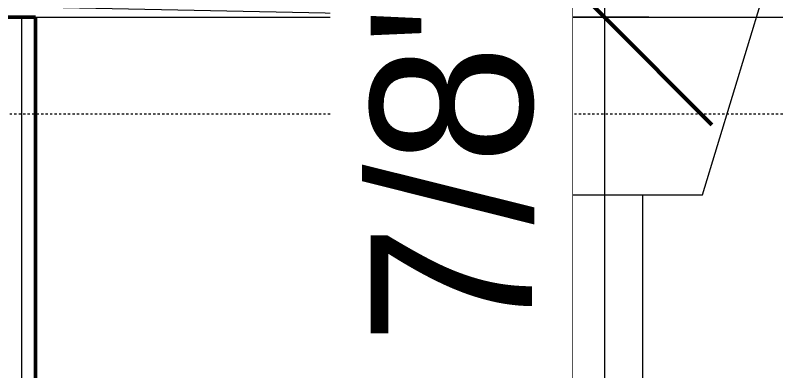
# Model space of a CAD drawing. Header units: inches. Extents: x 9584 to 15274, y -226 to 527.
# Drawn here: x 12087.56 to 12130, y 374.29 to 394.11 of the extents above; entities that cross this region are included whole.
import ezdxf

# ---------------------------------------------------------------- set-up
doc = ezdxf.new("R2010")
doc.units = ezdxf.units.IN
doc.header["$MEASUREMENT"] = 0
doc.linetypes.add('Aligning Line 1_8_', pattern=[0.25, 0.125, -0.125])
doc.linetypes.add('Grid Line 1_2_', pattern=[0.875, 0.5, -0.125, 0.125, -0.125])
for name, color, linetype, lineweight in [('0-1', 7, 'Continuous', 5), ('A-ANNO-DIMS', 211, 'Continuous', 9), ('A-ANNO-DIMS-96', 211, 'Continuous', 9), ('A-FLOR-LEVL-1', 51, 'Grid Line 1_2_', 9), ('A-GENM', 5, 'Continuous', 9), ('A-ROOF', 132, 'Continuous', 13), ('A-WALL', 113, 'Continuous', 13), ('A-WALL-3', 113, 'Continuous', 50), ('A-WALL-PATT-5', 111, 'Continuous', 9), ('G-ANNO-SYMB-1', 147, 'Aligning Line 1_8_', 9)]:
    doc.layers.add(name, color=color, linetype=linetype, lineweight=lineweight)
doc.styles.add('Century Gothic', font='ufonts.com_century-gothic.ttf', dxfattribs={"height": 9})
doc.dimstyles.new('OD__1_8__Tol__', dxfattribs={"dimscale": 12, "dimtxt": 9.397514, "dimasz": 1, "dimexe": 0.75, "dimexo": 0.5, "dimgap": 0.125, "dimtad": 1, "dimdec": 3, "dimrnd": 0.125, "dimzin": 3, "dimdsep": 46, "dimlunit": 4, "dimtxsty": 'Century Gothic', "dimblk1": 'OBLIQUE', "dimblk2": 'OBLIQUE', "dimsah": 1, "dimcen": 0.09, "dimdle": 0.75, "dimazin": 0, "dimtfac": 1, "dimtdec": 4, "dimtix": 1, "dimtmove": 0, "dimatfit": 3, "dimfxl": 1, "dimtvp": 1, "dimtfill": 1, "dimfrac": 2, "dimtolj": 1, "dimtzin": 0, "dimarcsym": 2})

# ---------------------------------------------------------------- blocks, each defined once
blk = doc.blocks.new('CTR - 2nd Phase_rvt-1-BUILDING SECTION - EAST_WEST - LOOKING NORTH')
at = {"layer": 'A-FLOR-LEVL-1'}
blk.add_line((9583.584, 394), (12532.575, 394), dxfattribs=at)
at = {"layer": 'G-ANNO-SYMB-1'}
blk.add_line((12435.884, 388.592), (9680.252, 388.592), dxfattribs=at)
blk = doc.blocks.new('CTR - 1st Phase - Common Walls_rvt-1-BUILDING SECTION - EAST_WEST - LOOKING NORTH')
at = {"layer": 'A-FLOR-LEVL-1'}
blk.add_line((9583.584, 394), (12532.575, 394), dxfattribs=at)
blk = doc.blocks.new('077123 - Manufactured Gutters and Downspouts - 077123 - Manufactured Gutters and Downspouts-1955134-BUILDING SECTION - EAST_WEST - LOOKING NORTH')
at = {"layer": 'A-GENM'}
for p, q in [((12125.902, 384.104), (12129.255, 395.113)), ((12118.589, 384.104), (12125.902, 384.104)), ((12122.564, 384.104), (12122.564, 365.502))]:
    blk.add_line(p, q, dxfattribs=at)
blk = doc.blocks.new('DIMBLOCK6-BUILDING SECTION - EAST_WEST - LOOKING NORTH')
at = {"layer": 'A-ANNO-DIMS-96'}
for p, q in [((12120.436, 403), (12120.436, 346.125)), ((12122.921, 394), (12111.436, 394)), ((12120.436, 394), (12122.921, 394)), ((12122.921, 346.125), (12111.436, 346.125)), ((12120.436, 346.125), (12122.921, 346.125))]:
    blk.add_line(p, q, dxfattribs=at)
at = {"layer": 'A-ANNO-DIMS-96', "lineweight": 50}
for p, q in [((12120.436, 394), (12114.436, 400)), ((12120.436, 394), (12126.436, 388)), ((12120.436, 346.125), (12114.436, 352.125)), ((12120.436, 346.125), (12126.436, 340.125))]:
    blk.add_line(p, q, dxfattribs=at)
at = {"layer": 'A-ANNO-DIMS-96', "color": 0, "insert": (12107.4, 339.334), "char_height": 9, "width": 73.74811, "attachment_point": 1, "rotation": 90, "line_spacing_factor": 0.984502, "style": 'Century Gothic', "bg_fill": 3, "box_fill_scale": 1.25, "bg_fill_color": 256, "bg_fill_true_color": 13158600, "bg_fill_transparency": 0}
blk.add_mtext('3\' - 11 7/8"', dxfattribs=at)
blk = doc.blocks.new('_Oblique')
at = {"color": 0, "linetype": 'ByBlock', "lineweight": -2}
blk.add_line((-0.5, -0.5), (0.5, 0.5), dxfattribs=at)

msp = doc.modelspace()

# ---------------------------------------------------------------- hatches: boundary and pattern name
at = {"layer": 'A-WALL-PATT-5'}
h = msp.add_hatch(dxfattribs=at)
h.set_pattern_fill('FP_4', color=256, style=0, pattern_type=2)
h.set_pattern_definition([(0, (10995.947, 72), (0, 4.798), []), (315, (10995.947, 72), (4.798427, 0), [6.786, -6.786]), (45, (10995.947, 72), (4.798427, 0), [6.786, -6.786])])
h.paths.add_polyline_path([(12116.8394, 346.5), (12116.8394, 418), (12115.8394, 417.977), (12115.8394, 346.5)], flags=0)

# ---------------------------------------------------------------- linework, layer by layer
at = {"layer": 'A-FLOR-LEVL-1'}
msp.add_line((9610.2403, 394), (12532.5752, 394), dxfattribs=at)
at = {"layer": 'A-ROOF', "flags": 128}
for points in [[(12110.3394, 394.1122), (11682.9894, 402.9139), (11255.6394, 411.7156)], [(12115.8394, 393.9989), (12113.0894, 394.0556), (12110.3394, 394.1122)]]:
    msp.add_lwpolyline(points, dxfattribs=at)
at = {"layer": 'A-WALL'}
for p, q in [((12115.8394, 226.125), (12115.8394, 418)), ((12116.8394, 226.125), (12116.8394, 418)), ((12118.3394, 227.5), (12118.3394, 418)), ((12087.9394, -30), (12087.9394, 394))]:
    msp.add_line(p, q, dxfattribs=at)
at = {"layer": 'A-WALL-3'}
for p, q in [((12118.5894, 226.125), (12118.5894, 417.945)), ((12088.6894, 394), (12080.0644, 394)), ((12088.6894, -30), (12088.6894, 394))]:
    msp.add_line(p, q, dxfattribs=at)

# ---------------------------------------------------------------- block references
at = {"layer": '0-1'}
for name in ['CTR - 2nd Phase_rvt-1-BUILDING SECTION - EAST_WEST - LOOKING NORTH', 'CTR - 1st Phase - Common Walls_rvt-1-BUILDING SECTION - EAST_WEST - LOOKING NORTH']:
    msp.add_blockref(name, (0, 0), dxfattribs=at)
at = {"layer": 'A-GENM'}
msp.add_blockref('077123 - Manufactured Gutters and Downspouts - 077123 - Manufactured Gutters and Downspouts-1955134-BUILDING SECTION - EAST_WEST - LOOKING NORTH', (0, 0), dxfattribs=at)

# ---------------------------------------------------------------- next in the draw order: dimensions: what is measured, and where the dimension line sits
at = {"layer": 'A-ANNO-DIMS'}
dim = msp.add_linear_dim(base=(12120.4357, 346.125), p1=(12128.9209, 394), p2=(12128.9209, 346.125), angle=90, dimstyle='OD__1_8__Tol__', override={"dimpost": '<>', "dimfxl": 47.875}, dxfattribs=at)
dim.commit()
dim.dimension.update_dxf_attribs({"geometry": 'DIMBLOCK6-BUILDING SECTION - EAST_WEST - LOOKING NORTH', "text_midpoint": (12113.7106, 370.0625)})

doc.saveas('drawing.dxf')
